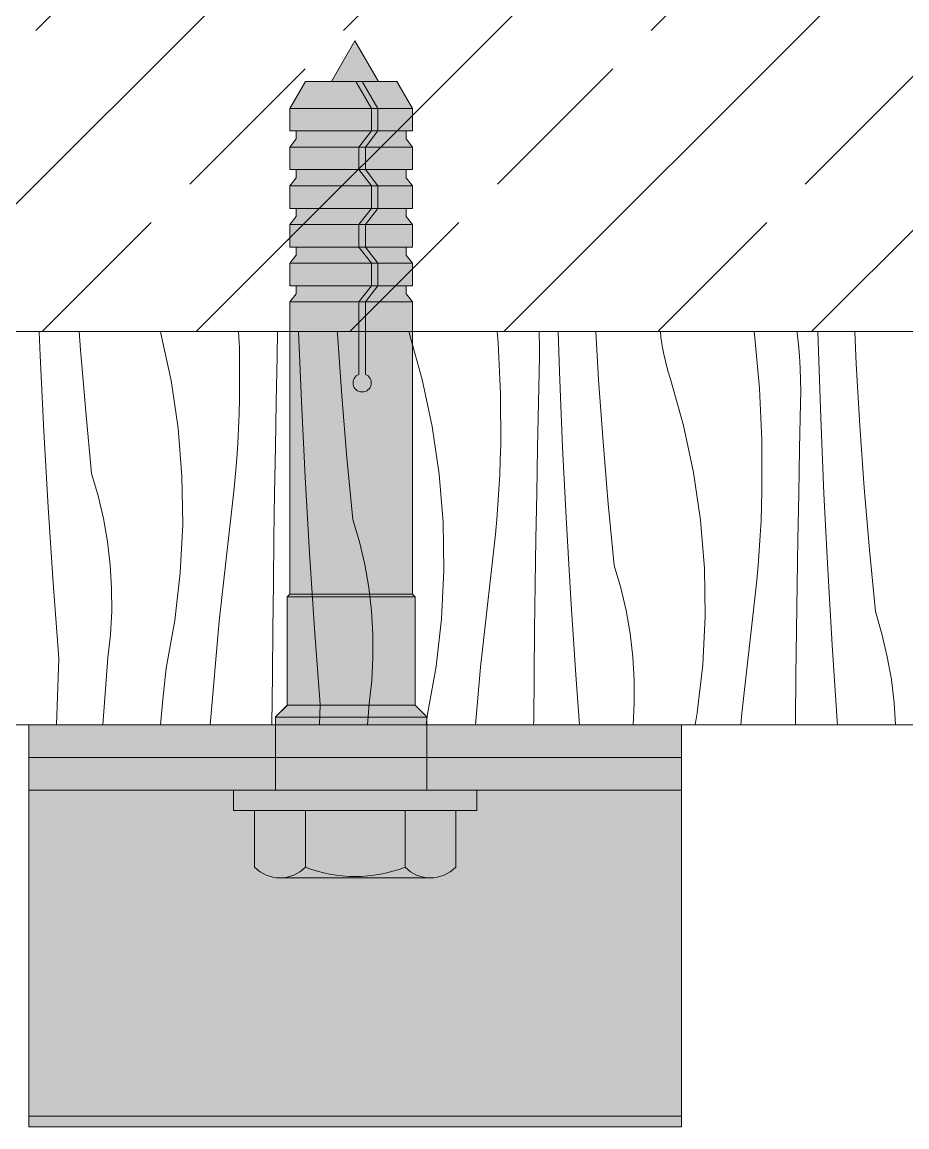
# Model space of a CAD drawing. Header units: millimetres. Extents: x -7826 to 55813, y 465 to 25965.
# Drawn here: x 53154 to 53560, y 7539 to 8047 of the extents above; entities that cross this region are included whole.
import ezdxf

# ---------------------------------------------------------------- set-up
doc = ezdxf.new("R2010")
doc.units = ezdxf.units.MM
for name, color, linetype, lineweight in [('2D - Ogolne2', 251, 'Continuous', 15), ('2D Drafting - General102', 254, 'Continuous', 13), ('2D Drafting - General121', 255, 'Continuous', 0), ('2D Drafting - General2', 251, 'Continuous', 15), ('2D Drafting - General81', 251, 'Continuous', 20)]:
    doc.layers.add(name, color=color, linetype=linetype, lineweight=lineweight)

# ---------------------------------------------------------------- blocks, each defined once
blk = doc.blocks.new('*X20')
at = {"layer": '2D Drafting - General81', "linetype": 'Continuous'}
for p, q in [((-45641.73215736288, 55535.23439734953), (-45642.18752521805, 55546.22052564414)), ((-45623.15523334465, 55537.86553004372), (-45623.75090429908, 55546.22052564414)), ((-45586.18189128733, 55545.39126141072), (-45586.41643077806, 55546.22052564414)), ((-45581.54554545085, 55523.70191201803), (-45586.18189128733, 55545.39126141072)), ((-45550.50995182004, 55546.22052564414), (-45550.16651346861, 55538.83152820604)), ((-45532.80305828784, 55534.78078545099), (-45532.56030652417, 55546.22052564414)), ((-45521.66439611563, 55514.06321152837), (-45522.99729582006, 55546.22052564414)), ((-45505.11992880412, 55545.20197367235), (-45505.18043274607, 55546.22052564414)), ((-45503.0874720974, 55516.69434422257), (-45505.11992880412, 55545.20197367235)), ((-45472.15030211327, 55545.56224526596), (-45472.34716826768, 55546.22052564414)), ((-45466.11413004008, 55524.22007558957), (-45472.15030211327, 55545.56224526596)), ((-45431.65169956892, 55546.22052564414), (-45431.1907564108, 55541.15456230645)), ((-45412.30726379805, 55545.25964239673), (-45412.34242441443, 55546.22052564414)), ((-45412.236583766, 55539.87974230797), (-45412.30726379805, 55545.25964239673)), ((-45403.04246467646, 55527.77387251216), (-45403.6549715103, 55546.22052564414)), ((-45385.05216755688, 55524.0307878512), (-45386.37028056859, 55546.22052564414)), ((-45356.39343800883, 55543.63425424216), (-45356.69234820409, 55546.22052564414)), ((-45355.80265389806, 55539.72980180646), (-45356.39343800883, 55543.63425424216)), ((-45313.63654335165, 55546.22052564414), (-45313.25419728399, 55543.40620339398)), ((-45313.25419728399, 55543.40620339398), (-45311.12299516356, 55519.9833764853)), ((-45293.78146053458, 55545.54719638224), (-45293.86971588615, 55546.22052564414)), ((-45293.20743985356, 55540.19754023537), (-45293.78146053458, 55545.54719638224)), ((-45284.13328415553, 55541.49525539922), (-45284.25124396143, 55546.22052564414)), ((-45266.67912520553, 55531.38930137958), (-45267.38398471339, 55546.22052564414)), ((-45620.78532386795, 55509.38396853134), (-45623.15523334465, 55537.86553004372)), ((-45550.16651346861, 55538.83152820604), (-45550.11584914615, 55515.3119985339)), ((-45431.1907564108, 55541.15456230645), (-45430.09875222135, 55517.66034238489)), ((-45412.29200901601, 55534.49966343553), (-45412.236583766, 55539.87974230797)), ((-45355.07519214155, 55535.84849093499), (-45355.80265389806, 55539.72980180646)), ((-45292.75895389684, 55534.83590046952), (-45293.20743985356, 55540.19754023537)), ((-45282.9747034292, 55506.602686691), (-45284.13328415553, 55541.49525539922)), ((-45639.99917648853, 55500.36563715294), (-45641.73215736288, 55535.23439734953)), ((-45533.21275343357, 55513.89003582429), (-45532.80305828784, 55534.78078545099)), ((-45412.73529704059, 55513.60959962984), (-45412.29200901601, 55534.49966343553)), ((-45354.21194919523, 55531.99510459259), (-45355.07519214155, 55535.84849093499)), ((-45353.21398883902, 55528.17439133252), (-45354.21194919523, 55531.99510459259)), ((-45292.4362490373, 55529.46522246709), (-45292.75895389684, 55534.83590046952)), ((-45401.59663486839, 55492.89202570722), (-45403.04246467646, 55527.77387251216)), ((-45352.08254086602, 55524.39105944481), (-45353.21398883902, 55528.17439133252)), ((-45292.23950255079, 55524.08845657558), (-45292.4362490373, 55529.46522246709)), ((-45264.98440630962, 55502.85960203004), (-45266.67912520553, 55531.38930137958)), ((-45578.32863015306, 55501.75709404749), (-45581.54554545085, 55523.70191201803)), ((-45461.47778420361, 55502.53072619688), (-45466.11413004008, 55524.22007558957)), ((-45383.01971085016, 55495.52315840141), (-45385.05216755688, 55524.0307878512)), ((-45346.04636879283, 55503.04888976841), (-45352.08254086602, 55524.39105944481)), ((-45292.16882251874, 55518.70855648682), (-45292.23950255079, 55524.08845657558)), ((-45500.7175626207, 55488.21278271019), (-45503.0874720974, 55516.69434422257)), ((-45430.09875222135, 55517.66034238489), (-45430.0480878989, 55494.14081271275)), ((-45311.12299516356, 55519.9833764853), (-45310.03099097411, 55496.48915656374)), ((-45292.22424776875, 55513.32847761437), (-45292.16882251874, 55518.70855648682)), ((-45550.29765143427, 55508.44314051488), (-45550.11584914615, 55515.3119985339)), ((-45533.58885464104, 55492.99865439654), (-45533.21275343357, 55513.89003582429)), ((-45519.93141524129, 55479.19445133179), (-45521.66439611563, 55514.06321152837)), ((-45413.14499218632, 55492.71885000313), (-45412.73529704059, 55513.60959962984)), ((-45292.66753579333, 55492.43841380868), (-45292.22424776875, 55513.32847761437)), ((-45618.07829398797, 55480.93246933816), (-45620.78532386795, 55509.38396853134)), ((-45550.56831225481, 55501.5772097493), (-45550.29765143427, 55508.44314051488)), ((-45281.52887362113, 55471.72083988607), (-45282.9747034292, 55506.602686691)), ((-45576.5447477828, 55479.64959885961), (-45578.32863015306, 55501.75709404749)), ((-45550.9277862949, 55494.71535570159), (-45550.56831225481, 55501.5772097493)), ((-45458.26086890581, 55480.58590822634), (-45461.47778420361, 55502.53072619688)), ((-45341.41002295636, 55481.35954037573), (-45346.04636879283, 55503.04888976841)), ((-45262.9519496029, 55474.35197258026), (-45264.98440630962, 55502.85960203004)), ((-45637.97916202991, 55465.51232738265), (-45639.99917648853, 55500.36563715294)), ((-45310.03099097411, 55496.48915656374), (-45309.98032665165, 55472.96962689159)), ((-45551.37601337296, 55487.85872715369), (-45550.9277862949, 55494.71535570159)), ((-45533.93136093774, 55472.10669518934), (-45533.58885464104, 55492.99865439654)), ((-45430.22989018702, 55487.27195469372), (-45430.0480878989, 55494.14081271275)), ((-45413.5210933938, 55471.82746857539), (-45413.14499218632, 55492.71885000313)), ((-45399.86365399404, 55458.02326551064), (-45401.59663486839, 55492.89202570722)), ((-45380.64980137345, 55467.04159688903), (-45383.01971085016, 55495.52315840141)), ((-45293.07723093906, 55471.54766418198), (-45292.66753579333, 55492.43841380868)), ((-45551.91291844875, 55481.00847201266), (-45551.37601337296, 55487.85872715369)), ((-45498.01053274072, 55459.76128351701), (-45500.7175626207, 55488.21278271019)), ((-45430.50055100756, 55480.40602392815), (-45430.22989018702, 55487.27195469372)), ((-45552.53841163593, 55474.16573711861), (-45551.91291844875, 55481.00847201266)), ((-45338.19310765856, 55459.41472240518), (-45341.41002295636, 55481.35954037573)), ((-45615.04035381376, 55470.64629823622), (-45618.07829398797, 55480.93246933816)), ((-45576.2014412995, 55457.47290567843), (-45576.5447477828, 55479.64959885961)), ((-45517.91140078266, 55444.3411415615), (-45519.93141524129, 55479.19445133179)), ((-45456.47698653555, 55458.47841303846), (-45458.26086890581, 55480.58590822634)), ((-45430.86002504765, 55473.54416988044), (-45430.50055100756, 55480.40602392815)), ((-45553.25238821717, 55467.33166805261), (-45552.53841163593, 55474.16573711861)), ((-45534.24027143797, 55451.21421222583), (-45533.93136093774, 55472.10669518934)), ((-45431.30825212571, 55466.68754133253), (-45430.86002504765, 55473.54416988044)), ((-45413.86359969048, 55450.9355093682), (-45413.5210933938, 55471.82746857539)), ((-45310.16212893976, 55466.10076887257), (-45309.98032665164, 55472.96962689159)), ((-45293.45333214654, 55450.65628275423), (-45293.07723093906, 55471.54766418198)), ((-45279.79589274678, 55436.85207968949), (-45281.52887362113, 55471.72083988607)), ((-45260.58204012619, 55445.87041106788), (-45262.9519496029, 55474.35197258026)), ((-45612.5915228891, 55460.20419004184), (-45615.04035381376, 55470.64629823622)), ((-45554.05472866156, 55460.50740894492), (-45553.25238821717, 55467.33166805261)), ((-45431.8451572015, 55459.8372861915), (-45431.30825212571, 55466.68754133253)), ((-45377.94277149347, 55438.59009769585), (-45380.64980137345, 55467.04159688903)), ((-45310.4327897603, 55459.234838107), (-45310.16212893976, 55466.10076887257)), ((-45635.67225092754, 55430.67683080915), (-45637.97916202991, 55465.51232738265)), ((-45610.73970678642, 55449.6398550622), (-45612.5915228891, 55460.20419004184)), ((-45577.30016233864, 55435.32078632449), (-45576.2014412995, 55457.47290567843)), ((-45559.38562936995, 55412.9874381218), (-45554.05472866156, 55460.50740894492)), ((-45494.97259256651, 55449.47511241506), (-45498.01053274072, 55459.76128351701)), ((-45456.13368005225, 55436.30171985729), (-45456.47698653555, 55458.47841303846)), ((-45432.47065038868, 55452.99455129746), (-45431.8451572015, 55459.8372861915)), ((-45397.84363953541, 55423.16995574035), (-45399.86365399404, 55458.02326551064)), ((-45336.4092252883, 55437.3072272173), (-45338.19310765856, 55459.41472240518)), ((-45310.79226380039, 55452.37298405929), (-45310.4327897603, 55459.234838107)), ((-45534.51558534298, 55430.32125953044), (-45534.24027143797, 55451.21421222583)), ((-45433.18462696992, 55446.16048223145), (-45432.47065038868, 55452.99455129746)), ((-45414.17251019072, 55430.04302640467), (-45413.86359969048, 55450.9355093682)), ((-45311.24049087845, 55445.51635551138), (-45310.79226380039, 55452.37298405929)), ((-45293.79583844323, 55429.76432354704), (-45293.45333214654, 55450.65628275423)), ((-45609.49088373239, 55438.98739818971), (-45610.73970678642, 55449.6398550622)), ((-45492.52376164185, 55439.03300422069), (-45494.97259256651, 55449.47511241506)), ((-45433.98696741431, 55439.33622312377), (-45433.18462696992, 55446.16048223145)), ((-45311.77739595425, 55438.66610037036), (-45311.24049087845, 55445.51635551138)), ((-45257.87501024621, 55417.41891187469), (-45260.58204012619, 55445.87041106788)), ((-45515.60448968029, 55409.50564498799), (-45517.91140078266, 55444.3411415615)), ((-45608.84908530835, 55428.28120880116), (-45609.49088373239, 55438.98739818971)), ((-45579.83626507356, 55413.28690871043), (-45577.30016233864, 55435.32078632449)), ((-45490.67194553918, 55428.46866924104), (-45492.52376164185, 55439.03300422069)), ((-45457.23240109139, 55414.14960050333), (-45456.13368005225, 55436.30171985729)), ((-45439.3178681227, 55391.81625230064), (-45433.98696741431, 55439.33622312377)), ((-45374.90483131926, 55428.30392659392), (-45377.94277149347, 55438.59009769585)), ((-45336.065918805, 55415.13053403613), (-45336.4092252883, 55437.3072272173)), ((-45312.40288914143, 55431.8233654763), (-45311.77739595425, 55438.66610037036)), ((-45277.77587828816, 55401.9987699192), (-45279.79589274678, 55436.85207968949)), ((-45633.07859957118, 55395.86150899535), (-45635.67225092754, 55430.67683080915)), ((-45534.75730194082, 55409.42789112885), (-45534.51558534298, 55430.32125953044)), ((-45313.11686572266, 55424.98929641031), (-45312.40288914143, 55431.8233654763)), ((-45608.81638343518, 55417.55584973827), (-45608.84908530835, 55428.28120880116)), ((-45489.42312248514, 55417.81621236855), (-45490.67194553918, 55428.46866924104)), ((-45414.44782409573, 55409.15007370929), (-45414.17251019072, 55430.04302640467)), ((-45372.45600039461, 55417.86181839953), (-45374.90483131926, 55428.30392659392)), ((-45294.10474894347, 55408.87184058352), (-45293.79583844323, 55429.76432354704)), ((-45395.53672843304, 55388.33445916684), (-45397.84363953541, 55423.16995574035)), ((-45313.91920616705, 55418.16503730261), (-45313.11686572266, 55424.98929641031)), ((-45609.39288368451, 55406.8459457283), (-45608.81638343518, 55417.55584973827)), ((-45488.7813240611, 55407.11002298001), (-45489.42312248514, 55417.81621236855)), ((-45370.60418429193, 55407.29748341989), (-45372.45600039461, 55417.86181839953)), ((-45337.16463984414, 55392.97841468218), (-45336.065918805, 55415.13053403613)), ((-45319.25010687544, 55370.64506647949), (-45313.91920616705, 55418.16503730261)), ((-45254.837070072, 55407.13274077276), (-45257.87501024621, 55417.41891187469)), ((-45583.7990258599, 55391.46444077613), (-45579.83626507356, 55413.28690871043)), ((-45563.5947476343, 55365.35499694113), (-45559.38562936995, 55412.9874381218)), ((-45459.76850382631, 55392.11572288928), (-45457.23240109139, 55414.14960050333)), ((-45610.57672493783, 55396.18607160487), (-45609.39288368451, 55406.8459457283)), ((-45534.96542060646, 55388.53416104781), (-45534.75730194082, 55409.42789112885)), ((-45513.01083832393, 55374.69032317419), (-45515.60448968029, 55409.50564498799)), ((-45488.74862218794, 55396.38466391712), (-45488.7813240611, 55407.11002298001)), ((-45414.68954069357, 55388.2567053077), (-45414.44782409573, 55409.15007370929)), ((-45369.3553612379, 55396.6450265474), (-45370.60418429193, 55407.29748341989)), ((-45294.38006284847, 55387.97888788813), (-45294.10474894347, 55408.87184058352)), ((-45252.38823914735, 55396.69063257839), (-45254.837070072, 55407.13274077276)), ((-45275.46896718578, 55367.16327334569), (-45277.77587828816, 55401.9987699192)), ((-45634.23260600813, 55365.34941756732), (-45633.07859957118, 55395.86150899535)), ((-45612.88182344436, 55365.34941756732), (-45610.57672493783, 55396.18607160487)), ((-45489.32512243726, 55385.67475990714), (-45488.74862218794, 55396.38466391712)), ((-45368.71356281385, 55385.93883715886), (-45369.3553612379, 55396.6450265474)), ((-45250.53642304467, 55386.12629759873), (-45252.38823914735, 55396.69063257839)), ((-45585.32620811901, 55377.03585722502), (-45583.7990258599, 55391.46444077613)), ((-45463.73126461265, 55370.29325495498), (-45459.76850382631, 55392.11572288928)), ((-45441.65665309181, 55365.34941756732), (-45439.3178681227, 55391.81625230064)), ((-45339.70074257907, 55370.94453706813), (-45337.16463984414, 55392.97841468218)), ((-45535.17360720962, 55365.34941756732), (-45534.96542060646, 55388.53416104781)), ((-45490.50896369059, 55375.01488578371), (-45489.32512243726, 55385.67475990714)), ((-45414.89765935921, 55367.36297522666), (-45414.68954069357, 55388.2567053077)), ((-45393.8244023302, 55365.34941756732), (-45395.53672843304, 55388.33445916684)), ((-45368.68086094069, 55375.21347809597), (-45368.71356281385, 55385.93883715886)), ((-45294.62177944631, 55367.08551948654), (-45294.38006284847, 55387.97888788813)), ((-45249.28759999064, 55375.47384072625), (-45250.53642304467, 55386.12629759873)), ((-45586.45651578484, 55365.34941756732), (-45585.32620811901, 55377.03585722502)), ((-45513.36412335595, 55365.34941756732), (-45513.01083832393, 55374.69032317419)), ((-45491.2314758128, 55365.34941756732), (-45490.50896369059, 55375.01488578371)), ((-45369.21183053189, 55365.34941756732), (-45368.68086094069, 55375.21347809597)), ((-45248.68067640729, 55365.34941756732), (-45249.28759999064, 55375.47384072625)), ((-45464.25454125472, 55365.34941756732), (-45463.73126461265, 55370.29325495498)), ((-45340.71676515815, 55365.34941756732), (-45339.70074257907, 55370.94453706813)), ((-45319.71806551886, 55365.34941756732), (-45319.25010687544, 55370.64506647949)), ((-45414.91574003066, 55365.34941756732), (-45414.89765935921, 55367.36297522666)), ((-45294.63907244347, 55365.34941756732), (-45294.62177944631, 55367.08551948654)), ((-45275.33383962543, 55365.34941756732), (-45275.46896718578, 55367.16327334569))]:
    blk.add_line(p, q, dxfattribs=at)
blk = doc.blocks.new('Wype_nienie_24')
at = {"layer": '2D Drafting - General2', "linetype": 'Continuous'}
for p, q in [((-44835.40093662454, 55546.22052564414), (-46430.9925600935, 55546.22052564414)), ((-46430.9925600935, 55365.34941756732), (-44835.40093662454, 55365.34941756732))]:
    blk.add_line(p, q, dxfattribs=at)
at = {"layer": '2D Drafting - General81', "linetype": 'Continuous'}
blk.add_blockref('*X20', (0, 0), dxfattribs=at)

msp = doc.modelspace()

# ---------------------------------------------------------------- hatches: boundary and pattern name
at = {"layer": '2D Drafting - General102', "linetype": 'Continuous'}
for points in [[(53456.94879310479, 7708.796896049726), (53156.94879310479, 7708.796896049726), (53156.94879310479, 7723.796896049726), (53456.94879310479, 7723.796896049726)], [(53156.94879310479, 7543.796896049726), (53156.94879310479, 7708.796896049726), (53456.94879310479, 7708.796896049726), (53456.94879310479, 7543.796896049726)], [(53456.94879310479, 7693.796896049726), (53156.94879310479, 7693.796896049726), (53156.94879310479, 7708.796896049726), (53456.94879310479, 7708.796896049726)], [(53456.94879310479, 7543.796896049726), (53456.94879310479, 7538.883893582092), (53156.94879310479, 7538.883893582092), (53156.94879310479, 7543.796896049726)]]:
    msp.add_hatch(color=256, dxfattribs=at).paths.add_polyline_path(points)
at = {"layer": '2D Drafting - General121', "linetype": 'Continuous'}
for points in [[(53306.85172001847, 8038.397267584619), (53296.03920543662, 8019.669442971276), (53317.66423460031, 8019.669442971276)], [(53284.07833666106, 8019.669442971276), (53276.93055039256, 8007.289113992595), (53314.41601606406, 8007.289113992595), (53307.26822979555, 8019.669442971276)], [(53307.26822979556, 8019.669442971276), (53314.41601606407, 8007.289113992595), (53317.37468224894, 8007.289113992595), (53310.22689598043, 8019.669442971276)], [(53310.22689598043, 8019.669442971276), (53317.37468224894, 8007.289113992595), (53333.28441045374, 8007.289113992595), (53326.13662418523, 8019.669442971276)], [(53276.93055039256, 7996.933782345523), (53314.41601606406, 7996.933782345523), (53314.41601606406, 8007.289113992595), (53276.93055039256, 8007.289113992595)], [(53317.37468224894, 7996.933782345523), (53317.37468224894, 8007.289113992595), (53314.41601606406, 8007.289113992595), (53314.41601606406, 7996.933782345523)], [(53317.37468224894, 7996.933782345523), (53333.28441045374, 7996.933782345523), (53333.28441045374, 8007.289113992595), (53317.37468224894, 8007.289113992595)], [(53279.88921657743, 7996.933782345523), (53279.88921657743, 7993.235449614435), (53276.93055039256, 7989.492504557263), (53308.66953149033, 7989.492504557263), (53314.41601606406, 7996.933782345523)], [(53311.6281976752, 7989.492504557263), (53317.37468224893, 7996.933782345523), (53314.41601606406, 7996.933782345523), (53308.66953149033, 7989.492504557263)], [(53330.32574426886, 7996.933782345523), (53317.37468224893, 7996.933782345523), (53311.6281976752, 7989.492504557263), (53333.28441045374, 7989.492504557263), (53330.32574426886, 7993.235449614435)], [(53276.93055039256, 7989.492504557263), (53276.93055039256, 7979.137172910184), (53308.66953149032, 7979.137172910184), (53308.66953149032, 7989.492504557263)], [(53311.6281976752, 7979.137172910184), (53311.6281976752, 7989.492504557263), (53308.66953149032, 7989.492504557263), (53308.66953149032, 7979.137172910184)], [(53333.28441045374, 7989.492504557263), (53311.6281976752, 7989.492504557263), (53311.6281976752, 7979.137172910184), (53333.28441045374, 7979.137172910184)], [(53279.88921657743, 7979.137172910184), (53279.88921657743, 7975.438840179096), (53276.93055039256, 7971.695895121923), (53314.41601606406, 7971.695895121923), (53308.66953149033, 7979.137172910184)], [(53308.66953149033, 7979.137172910184), (53314.41601606406, 7971.695895121923), (53317.37468224893, 7971.695895121923), (53311.6281976752, 7979.137172910184)], [(53330.32574426886, 7979.137172910184), (53311.6281976752, 7979.137172910184), (53317.37468224893, 7971.695895121923), (53333.28441045374, 7971.695895121923), (53330.32574426886, 7975.438840179096)], [(53276.93055039256, 7971.695895121923), (53276.93055039256, 7961.340563474866), (53314.41601606406, 7961.340563474866), (53314.41601606406, 7971.695895121923)], [(53314.41601606406, 7971.695895121923), (53314.41601606406, 7961.340563474866), (53317.37468224894, 7961.340563474866), (53317.37468224894, 7971.695895121923)], [(53333.28441045374, 7971.695895121923), (53317.37468224894, 7971.695895121923), (53317.37468224894, 7961.340563474866), (53333.28441045374, 7961.340563474866)], [(53279.88921657743, 7961.340563474866), (53279.88921657743, 7957.642230743756), (53276.93055039256, 7953.899285686591), (53308.66953149033, 7953.899285686591), (53314.41601606406, 7961.340563474866)], [(53314.41601606406, 7961.340563474866), (53308.66953149033, 7953.899285686591), (53311.6281976752, 7953.899285686591), (53317.37468224894, 7961.340563474866)], [(53311.6281976752, 7953.899285686591), (53333.28441045374, 7953.899285686591), (53330.32574426886, 7957.642230743756), (53330.32574426886, 7961.340563474866), (53317.37468224894, 7961.340563474866)], [(53276.93055039256, 7943.543954039526), (53308.66953149032, 7943.543954039526), (53308.66953149032, 7953.899285686591), (53276.93055039256, 7953.899285686591)], [(53311.6281976752, 7943.543954039526), (53311.6281976752, 7953.899285686591), (53308.66953149032, 7953.899285686591), (53308.66953149032, 7943.543954039526)], [(53333.28441045374, 7953.899285686591), (53311.6281976752, 7953.899285686591), (53311.6281976752, 7943.543954039526), (53333.28441045374, 7943.543954039526)], [(53279.88921657743, 7943.543954039526), (53279.88921657743, 7939.845621308438), (53276.93055039256, 7936.102676251266), (53314.41601606407, 7936.102676251266), (53308.66953149033, 7943.543954039526)], [(53308.66953149033, 7943.543954039526), (53314.41601606407, 7936.102676251266), (53317.37468224894, 7936.102676251266), (53311.6281976752, 7943.543954039526)], [(53330.32574426886, 7943.543954039526), (53311.6281976752, 7943.543954039526), (53317.37468224894, 7936.102676251266), (53333.28441045374, 7936.102676251266), (53330.32574426886, 7939.845621308438)], [(53276.93055039256, 7925.747344604187), (53314.41601606406, 7925.747344604187), (53314.41601606406, 7936.102676251266), (53276.93055039256, 7936.102676251266)], [(53317.37468224894, 7925.747344604187), (53317.37468224894, 7936.102676251266), (53314.41601606406, 7936.102676251266), (53314.41601606406, 7925.747344604187)], [(53333.28441045374, 7936.102676251266), (53317.37468224894, 7936.102676251266), (53317.37468224894, 7925.747344604187), (53333.28441045374, 7925.747344604187)], [(53279.88921657743, 7925.747344604187), (53279.88921657743, 7922.049011873099), (53276.93055039256, 7918.306066815933), (53308.66953149032, 7918.306066815933), (53314.41601606406, 7925.747344604187)], [(53311.6281976752, 7918.306066815933), (53317.37468224894, 7925.747344604187), (53314.41601606406, 7925.747344604187), (53308.66953149032, 7918.306066815933)], [(53330.32574426886, 7925.747344604187), (53317.37468224893, 7925.747344604187), (53311.6281976752, 7918.306066815933), (53333.28441045374, 7918.306066815933), (53330.32574426886, 7922.049011873099)], [(53275.68507889074, 7782.641735151784), (53334.52988195556, 7782.641735151784), (53333.28441045374, 7783.887206653601), (53276.93055039256, 7783.887206653601)], [(53275.68507889074, 7732.899418239186), (53334.52988195556, 7732.899418239186), (53334.52988195556, 7782.641735151784), (53275.68507889074, 7782.641735151784)], [(53270.36861655079, 7727.310341452368), (53339.94342940069, 7727.310341452368), (53339.94342940069, 7727.485870794054), (53334.52988195556, 7732.899418239186), (53275.78216399592, 7732.899418239186), (53270.36861655079, 7727.485870794054)], [(53270.27153144561, 7693.79688403087), (53306.94880512365, 7693.79688403087), (53339.94342865629, 7693.79688403087), (53339.94342865629, 7723.796876020157), (53304.02286960071, 7723.796876020157), (53270.27153144561, 7723.796876020157)], [(53270.27153144561, 7723.796876020157), (53270.27153144561, 7693.79688403087), (53306.94880512365, 7693.79688403087), (53339.94342865629, 7693.79688403087), (53339.94342865629, 7723.796876020157), (53303.07313179705, 7723.796876020157)], [(53270.36861655079, 7723.796876020157), (53303.07313179705, 7723.796876020157), (53327.42712831731, 7723.796876020165), (53339.94342865629, 7723.796876020157), (53339.94342940069, 7727.310341452368), (53270.36861655079, 7727.310341452368)], [(53306.94880512365, 7693.79688403087), (53251.02965485799, 7693.79688403087), (53251.02965485799, 7684.47702565326), (53306.94880512365, 7684.47702565326), (53362.8679553893, 7684.47702565326), (53362.8679553893, 7693.79688403087)]]:
    msp.add_hatch(color=256, dxfattribs=at).paths.add_polyline_path(points)
h = msp.add_hatch(color=256, dxfattribs=at)
edge = h.paths.add_edge_path()
edge.add_line((53276.93055039256, 7783.887206653601), (53333.28441045374, 7783.887206653601))
edge.add_line((53333.28441045374, 7783.887206653601), (53333.28441045374, 7918.306066815933))
edge.add_line((53333.28441045374, 7918.306066815933), (53311.6281976752, 7918.306066815933))
edge.add_line((53311.6281976752, 7918.306066815933), (53311.6281976752, 7884.997450076439))
edge.add_arc((53310.14886458276, 7881.082841641847), 4.184804128579901, -249.29838844066626, 69.29838844057298, ccw=False)
edge.add_line((53308.66953149032, 7884.997450076439), (53308.66953149032, 7918.306066815933))
edge.add_line((53308.66953149032, 7918.306066815933), (53276.93055039256, 7918.306066815933))
edge.add_line((53276.93055039256, 7918.306066815933), (53276.93055039256, 7783.887206653601))
h = msp.add_hatch(color=256, dxfattribs=at)
edge = h.paths.add_edge_path()
edge.add_line((53308.66953149032, 7918.306066815933), (53308.66953149032, 7884.997450076439))
edge.add_arc((53310.14886458276, 7881.082841641847), 4.18480412857733, 110.7016115593338, 429.298388440573)
edge.add_line((53311.6281976752, 7884.997450076439), (53311.6281976752, 7918.306066815933))
edge.add_line((53311.6281976752, 7918.306066815933), (53308.66953149032, 7918.306066815933))
h = msp.add_hatch(color=256, dxfattribs=at)
edge = h.paths.add_edge_path()
edge.add_line((53260.73784066801, 7684.47702565326), (53260.73784066801, 7658.304211602025))
edge.add_arc((53272.38766364002, 7669.743690548155), 16.32727943774128, 224.4780486831346, 315.5219513168654)
edge.add_line((53284.03748661203, 7658.304211602025), (53284.03748661203, 7684.47702565326))
edge.add_line((53284.03748661203, 7684.47702565326), (53260.73784066801, 7684.47702565326))
h = msp.add_hatch(color=256, dxfattribs=at)
edge = h.paths.add_edge_path()
edge.add_line((53284.03748661203, 7684.47702565326), (53284.03748661203, 7658.304211602025))
edge.add_arc((53306.94880512365, 7717.612401277739), 63.57979143211669, 248.8779786176138, 270.0000000000066)
edge.add_arc((53306.94880512366, 7717.612401277717), 63.57979143209377, 269.9999999999935, 291.1220213823871)
edge.add_line((53329.86012363528, 7658.304211602025), (53329.86012363528, 7684.47702565326))
edge.add_line((53329.86012363528, 7684.47702565326), (53306.94880512365, 7684.47702565326))
edge.add_line((53306.94880512365, 7684.47702565326), (53284.03748661203, 7684.47702565326))
h = msp.add_hatch(color=256, dxfattribs=at)
edge = h.paths.add_edge_path()
edge.add_line((53329.86012363528, 7684.47702565326), (53329.86012363528, 7658.304211602025))
edge.add_arc((53341.50994660729, 7669.743690548155), 16.32727943774647, 224.4780486831167, 315.5219513168654)
edge.add_line((53353.1597695793, 7658.304211602025), (53353.1597695793, 7684.47702565326))
edge.add_line((53353.1597695793, 7684.47702565326), (53329.86012363528, 7684.47702565326))
h = msp.add_hatch(color=256, dxfattribs=at)
edge = h.paths.add_edge_path()
edge.add_arc((53306.94880512365, 7717.612401277761), 63.57979143213743, 248.877978617621, 270.0000000000066, ccw=False)
edge.add_arc((53272.38766364002, 7669.743690548155), 16.32727943773609, 269.9999999999744, 315.52195131684755, ccw=False)
edge.add_line((53272.38766364002, 7653.416411110414), (53341.50994660729, 7653.416411110414))
edge.add_arc((53341.50994660729, 7669.743690548155), 16.3272794377408, 224.4780486831346, 270, ccw=False)
edge.add_arc((53306.94880512366, 7717.612401277739), 63.57979143211407, 269.9999999999934, 291.12202138238, ccw=False)
at = {"layer": '2D Drafting - General81', "linetype": 'Continuous'}
h = msp.add_hatch(dxfattribs=at)
h.set_pattern_fill('SOLID___DASHED', color=256, style=0, pattern_type=2)
h.set_pattern_definition([(44.99999999999999, (98803.87108439812, -47641.55253353644), (-70.71067811865473, 70.71067811865478), []), (44.99999999999999, (98768.51574533881, -47606.19719447711), (-70.71067811865473, 70.71067811865478), [75, -25])])
h.paths.add_polyline_path([(52372.87852756398, 9502.673932334477), (52372.87852756398, 7904.667991421625), (52568.42425582659, 7904.667991421625), (53968.47015288262, 7904.667991421625), (53968.47015288262, 8100.213719684233), (52568.42425582659, 8100.213719684233), (52568.42425582659, 9502.673932334477)])

# ---------------------------------------------------------------- linework, layer by layer
at = {"layer": '2D - Ogolne2', "linetype": 'Continuous'}
for p, q in [((53296.03920543662, 8019.669442971276), (53306.85172001847, 8038.397267584619)), ((53317.66423460031, 8019.669442971276), (53306.85172001847, 8038.397267584619)), ((53284.07833666106, 8019.669442971276), (53276.93055039255, 8007.289113992595)), ((53326.13662418523, 8019.669442971276), (53284.07833666106, 8019.669442971276)), ((53307.26822979555, 8019.669442971276), (53314.41601606406, 8007.289113992595)), ((53310.22689598043, 8019.669442971276), (53317.37468224893, 8007.289113992595)), ((53326.13662418523, 8019.669442971276), (53333.28441045374, 8007.289113992595)), ((53333.28441045374, 8007.289113992595), (53276.93055039255, 8007.289113992595)), ((53276.93055039255, 8007.289113992595), (53276.93055039255, 7996.933782345523)), ((53314.41601606406, 8007.289113992595), (53314.41601606406, 7996.933782345523)), ((53317.37468224893, 8007.289113992595), (53317.37468224893, 7996.933782345523)), ((53333.28441045374, 8007.289113992595), (53333.28441045374, 7996.933782345523)), ((53333.28441045374, 7996.933782345523), (53276.93055039255, 7996.933782345523)), ((53279.88921657743, 7993.235449614428), (53276.93055039255, 7989.492504557263)), ((53279.88921657743, 7996.933782345523), (53279.88921657743, 7993.235449614428)), ((53314.41601606406, 7996.933782345523), (53308.66953149032, 7989.492504557263)), ((53317.37468224893, 7996.933782345523), (53311.62819767519, 7989.492504557263)), ((53330.32574426886, 7996.933782345523), (53330.32574426886, 7993.235449614428)), ((53330.32574426886, 7993.235449614428), (53333.28441045374, 7989.492504557263)), ((53333.28441045374, 7989.492504557263), (53276.93055039255, 7989.492504557263)), ((53276.93055039255, 7989.492504557263), (53276.93055039255, 7979.137172910184)), ((53308.66953149032, 7989.492504557263), (53308.66953149032, 7979.137172910184)), ((53311.62819767519, 7989.492504557263), (53311.62819767519, 7979.137172910184)), ((53333.28441045374, 7989.492504557263), (53333.28441045374, 7979.137172910184)), ((53333.28441045374, 7979.137172910184), (53276.93055039255, 7979.137172910184)), ((53276.93055039255, 7979.137172910184), (53279.88921657743, 7979.137172910184)), ((53279.88921657743, 7979.137172910184), (53279.88921657743, 7975.438840179096)), ((53308.66953149032, 7979.137172910184), (53314.41601606406, 7971.695895121923)), ((53311.62819767519, 7979.137172910184), (53317.37468224893, 7971.695895121923)), ((53333.28441045374, 7979.137172910184), (53330.32574426886, 7979.137172910184)), ((53330.32574426886, 7979.137172910184), (53330.32574426886, 7975.438840179096)), ((53279.88921657743, 7975.438840179096), (53276.93055039255, 7971.695895121923)), ((53330.32574426886, 7975.438840179096), (53333.28441045374, 7971.695895121923)), ((53333.28441045374, 7971.695895121923), (53276.93055039255, 7971.695895121923)), ((53276.93055039255, 7971.695895121923), (53276.93055039255, 7961.340563474866)), ((53314.41601606406, 7971.695895121923), (53314.41601606406, 7961.340563474866)), ((53317.37468224893, 7971.695895121923), (53317.37468224893, 7961.340563474866)), ((53333.28441045374, 7971.695895121923), (53333.28441045374, 7961.340563474866)), ((53333.28441045374, 7961.340563474866), (53276.93055039255, 7961.340563474866)), ((53276.93055039255, 7961.340563474866), (53279.88921657743, 7961.340563474866)), ((53279.88921657743, 7957.642230743756), (53276.93055039255, 7953.899285686591)), ((53279.88921657743, 7961.340563474866), (53279.88921657743, 7957.642230743756)), ((53314.41601606406, 7961.340563474866), (53308.66953149032, 7953.899285686591)), ((53317.37468224893, 7961.340563474866), (53311.62819767519, 7953.899285686591)), ((53330.32574426886, 7961.340563474866), (53330.32574426886, 7957.642230743756)), ((53333.28441045374, 7961.340563474866), (53330.32574426886, 7961.340563474866)), ((53330.32574426886, 7957.642230743756), (53333.28441045374, 7953.899285686591)), ((53333.28441045374, 7953.899285686591), (53276.93055039255, 7953.899285686591)), ((53276.93055039255, 7953.899285686591), (53276.93055039255, 7943.543954039526)), ((53308.66953149032, 7953.899285686591), (53308.66953149032, 7943.543954039526)), ((53311.62819767519, 7953.899285686591), (53311.62819767519, 7943.543954039526)), ((53333.28441045374, 7953.899285686591), (53333.28441045374, 7943.543954039526)), ((53333.28441045374, 7943.543954039526), (53276.93055039255, 7943.543954039526)), ((53276.93055039255, 7943.543954039526), (53279.88921657743, 7943.543954039526)), ((53279.88921657743, 7943.543954039526), (53279.88921657743, 7939.845621308438)), ((53308.66953149032, 7943.543954039526), (53314.41601606406, 7936.102676251266)), ((53311.62819767519, 7943.543954039526), (53317.37468224893, 7936.102676251266)), ((53330.32574426886, 7943.543954039526), (53330.32574426886, 7939.845621308438)), ((53333.28441045374, 7943.543954039526), (53330.32574426886, 7943.543954039526)), ((53279.88921657743, 7939.845621308438), (53276.93055039255, 7936.102676251266)), ((53330.32574426886, 7939.845621308438), (53333.28441045374, 7936.102676251266)), ((53333.28441045374, 7936.102676251266), (53276.93055039255, 7936.102676251266)), ((53276.93055039255, 7936.102676251266), (53276.93055039255, 7925.747344604187)), ((53314.41601606406, 7936.102676251266), (53314.41601606406, 7925.747344604187)), ((53317.37468224893, 7936.102676251266), (53317.37468224893, 7925.747344604187)), ((53333.28441045374, 7936.102676251266), (53333.28441045374, 7925.747344604187)), ((53333.28441045374, 7925.747344604187), (53276.93055039255, 7925.747344604187)), ((53276.93055039255, 7925.747344604187), (53279.88921657743, 7925.747344604187)), ((53279.88921657743, 7922.049011873099), (53276.93055039255, 7918.306066815933)), ((53279.88921657743, 7925.747344604187), (53279.88921657743, 7922.049011873099)), ((53314.41601606406, 7925.747344604187), (53308.66953149032, 7918.306066815933)), ((53317.37468224893, 7925.747344604187), (53311.62819767519, 7918.306066815933)), ((53330.32574426886, 7925.747344604187), (53330.32574426886, 7922.049011873099)), ((53333.28441045374, 7925.747344604187), (53330.32574426886, 7925.747344604187)), ((53330.32574426886, 7922.049011873099), (53333.28441045374, 7918.306066815933)), ((53333.28441045374, 7918.306066815933), (53276.93055039255, 7918.306066815933)), ((53276.93055039255, 7918.306066815933), (53276.93055039255, 7783.887206653601)), ((53308.66953149032, 7918.306066815933), (53308.66953149032, 7884.997450076439)), ((53311.62819767519, 7918.306066815933), (53311.62819767519, 7884.997450076439)), ((53333.28441045374, 7918.306066815933), (53333.28441045374, 7783.887206653601)), ((53276.93055039255, 7783.887206653601), (53275.68507889073, 7782.641735151784)), ((53334.52988195555, 7782.641735151784), (53275.68507889073, 7782.641735151784)), ((53275.68507889073, 7782.641735151784), (53275.68507889073, 7732.899418239186)), ((53276.93055039255, 7783.887206653601), (53333.28441045374, 7783.887206653601)), ((53333.28441045374, 7783.887206653601), (53334.52988195555, 7782.641735151784)), ((53334.52988195555, 7782.641735151784), (53334.52988195555, 7732.899418239186)), ((53275.68507889073, 7732.899418239186), (53270.2715314456, 7727.485870794054)), ((53334.52988195555, 7732.899418239186), (53275.68507889073, 7732.899418239186)), ((53334.52988195555, 7732.899418239186), (53339.94342940069, 7727.485870794054)), ((53270.2715314456, 7727.485870794054), (53270.2715314456, 7723.796876020157)), ((53270.2715314456, 7723.796876020157), (53304.02286960071, 7723.796876020157)), ((53339.94342940069, 7723.796876020157), (53303.07313179705, 7723.796876020157)), ((53339.94342940069, 7727.485870794054), (53339.94342940069, 7723.796876020157))]:
    msp.add_line(p, q, dxfattribs=at)
msp.add_arc((53310.14886458276, 7881.082841641854), 4.184804128572734, 110.7016115597522, 69.29838844024782, dxfattribs=at)
at = {"layer": '2D Drafting - General2', "linetype": 'Continuous'}
for p, q in [((53156.94879310479, 7723.796896049726), (53156.94879310479, 7543.796896049726)), ((53156.94879310479, 7708.796896049726), (53156.94879310479, 7723.796896049726)), ((53156.94879310479, 7723.796896049726), (53456.94879310479, 7723.796896049726)), ((53270.2715314456, 7693.796878482502), (53270.2715314456, 7723.796876020157)), ((53339.94342865628, 7693.79688485846), (53339.94342865628, 7723.796876020157)), ((53456.94879310479, 7723.796896049726), (53456.94879310479, 7543.796896049726)), ((53456.94879310479, 7723.796896049726), (53456.94879310479, 7708.796896049726)), ((53156.94879310479, 7708.796896049726), (53456.94879310479, 7708.796896049726)), ((53251.02965485799, 7693.79688403087), (53306.94880512365, 7693.79688403087)), ((53251.02965485799, 7684.47702565326), (53251.02965485799, 7693.79688403087)), ((53362.8679553893, 7693.79688403087), (53306.94880512365, 7693.79688403087)), ((53362.8679553893, 7684.47702565326), (53362.8679553893, 7693.79688403087)), ((53306.94880512365, 7684.47702565326), (53251.02965485799, 7684.47702565326)), ((53260.73784066801, 7658.304211602025), (53260.73784066801, 7684.47702565326)), ((53284.03748661203, 7658.304211602025), (53284.03748661203, 7684.47702565326)), ((53306.94880512365, 7684.47702565326), (53362.8679553893, 7684.47702565326)), ((53329.86012363527, 7658.304211602025), (53329.86012363527, 7684.47702565326)), ((53353.1597695793, 7658.304211602025), (53353.1597695793, 7684.47702565326)), ((53272.38766364002, 7653.416411110414), (53341.50994660728, 7653.416411110414)), ((53156.94879310479, 7538.883893582092), (53156.94879310479, 7543.796896049726)), ((53456.94879310479, 7543.796896049726), (53156.94879310479, 7543.796896049726)), ((53456.94879310479, 7538.883893582092), (53456.94879310479, 7543.796896049726))]:
    msp.add_line(p, q, dxfattribs=at)
at = {"layer": '2D Drafting - General2', "linetype": 'Continuous', "flags": 128}
for points in [[(52372.87852756398, 9502.673932334477), (52372.87852756398, 7904.667991421625), (52568.42425582659, 7904.667991421625), (53968.47015288262, 7904.667991421625), (53968.47015288262, 8100.213719684233), (52568.42425582659, 8100.213719684233), (52568.42425582659, 9502.673932334477)], [(53306.85172001847, 8038.397267584619), (53296.03920543662, 8019.669442971276), (53317.66423460031, 8019.669442971276)], [(53284.07833666106, 8019.669442971276), (53276.93055039256, 8007.289113992595), (53314.41601606406, 8007.289113992595), (53307.26822979555, 8019.669442971276)], [(53307.26822979556, 8019.669442971276), (53314.41601606407, 8007.289113992595), (53317.37468224894, 8007.289113992595), (53310.22689598043, 8019.669442971276)], [(53310.22689598043, 8019.669442971276), (53317.37468224894, 8007.289113992595), (53333.28441045374, 8007.289113992595), (53326.13662418523, 8019.669442971276)], [(53276.93055039256, 7996.933782345523), (53314.41601606406, 7996.933782345523), (53314.41601606406, 8007.289113992595), (53276.93055039256, 8007.289113992595)], [(53317.37468224894, 7996.933782345523), (53317.37468224894, 8007.289113992595), (53314.41601606406, 8007.289113992595), (53314.41601606406, 7996.933782345523)], [(53317.37468224894, 7996.933782345523), (53333.28441045374, 7996.933782345523), (53333.28441045374, 8007.289113992595), (53317.37468224894, 8007.289113992595)], [(53279.88921657743, 7996.933782345523), (53279.88921657743, 7993.235449614435), (53276.93055039256, 7989.492504557263), (53308.66953149033, 7989.492504557263), (53314.41601606406, 7996.933782345523)], [(53311.6281976752, 7989.492504557263), (53317.37468224893, 7996.933782345523), (53314.41601606406, 7996.933782345523), (53308.66953149033, 7989.492504557263)], [(53330.32574426886, 7996.933782345523), (53317.37468224893, 7996.933782345523), (53311.6281976752, 7989.492504557263), (53333.28441045374, 7989.492504557263), (53330.32574426886, 7993.235449614435)], [(53276.93055039256, 7989.492504557263), (53276.93055039256, 7979.137172910184), (53308.66953149032, 7979.137172910184), (53308.66953149032, 7989.492504557263)], [(53311.6281976752, 7979.137172910184), (53311.6281976752, 7989.492504557263), (53308.66953149032, 7989.492504557263), (53308.66953149032, 7979.137172910184)], [(53333.28441045374, 7989.492504557263), (53311.6281976752, 7989.492504557263), (53311.6281976752, 7979.137172910184), (53333.28441045374, 7979.137172910184)], [(53279.88921657743, 7979.137172910184), (53279.88921657743, 7975.438840179096), (53276.93055039256, 7971.695895121923), (53314.41601606406, 7971.695895121923), (53308.66953149033, 7979.137172910184)], [(53308.66953149033, 7979.137172910184), (53314.41601606406, 7971.695895121923), (53317.37468224893, 7971.695895121923), (53311.6281976752, 7979.137172910184)], [(53330.32574426886, 7979.137172910184), (53311.6281976752, 7979.137172910184), (53317.37468224893, 7971.695895121923), (53333.28441045374, 7971.695895121923), (53330.32574426886, 7975.438840179096)], [(53276.93055039256, 7971.695895121923), (53276.93055039256, 7961.340563474866), (53314.41601606406, 7961.340563474866), (53314.41601606406, 7971.695895121923)], [(53314.41601606406, 7971.695895121923), (53314.41601606406, 7961.340563474866), (53317.37468224894, 7961.340563474866), (53317.37468224894, 7971.695895121923)], [(53333.28441045374, 7971.695895121923), (53317.37468224894, 7971.695895121923), (53317.37468224894, 7961.340563474866), (53333.28441045374, 7961.340563474866)], [(53279.88921657743, 7961.340563474866), (53279.88921657743, 7957.642230743756), (53276.93055039256, 7953.899285686591), (53308.66953149033, 7953.899285686591), (53314.41601606406, 7961.340563474866)], [(53314.41601606406, 7961.340563474866), (53308.66953149033, 7953.899285686591), (53311.6281976752, 7953.899285686591), (53317.37468224894, 7961.340563474866)], [(53311.6281976752, 7953.899285686591), (53333.28441045374, 7953.899285686591), (53330.32574426886, 7957.642230743756), (53330.32574426886, 7961.340563474866), (53317.37468224894, 7961.340563474866)], [(53276.93055039256, 7943.543954039526), (53308.66953149032, 7943.543954039526), (53308.66953149032, 7953.899285686591), (53276.93055039256, 7953.899285686591)], [(53311.6281976752, 7943.543954039526), (53311.6281976752, 7953.899285686591), (53308.66953149032, 7953.899285686591), (53308.66953149032, 7943.543954039526)], [(53333.28441045374, 7953.899285686591), (53311.6281976752, 7953.899285686591), (53311.6281976752, 7943.543954039526), (53333.28441045374, 7943.543954039526)], [(53279.88921657743, 7943.543954039526), (53279.88921657743, 7939.845621308438), (53276.93055039256, 7936.102676251266), (53314.41601606407, 7936.102676251266), (53308.66953149033, 7943.543954039526)], [(53308.66953149033, 7943.543954039526), (53314.41601606407, 7936.102676251266), (53317.37468224894, 7936.102676251266), (53311.6281976752, 7943.543954039526)], [(53330.32574426886, 7943.543954039526), (53311.6281976752, 7943.543954039526), (53317.37468224894, 7936.102676251266), (53333.28441045374, 7936.102676251266), (53330.32574426886, 7939.845621308438)], [(53276.93055039256, 7925.747344604187), (53314.41601606406, 7925.747344604187), (53314.41601606406, 7936.102676251266), (53276.93055039256, 7936.102676251266)], [(53317.37468224894, 7925.747344604187), (53317.37468224894, 7936.102676251266), (53314.41601606406, 7936.102676251266), (53314.41601606406, 7925.747344604187)], [(53333.28441045374, 7936.102676251266), (53317.37468224894, 7936.102676251266), (53317.37468224894, 7925.747344604187), (53333.28441045374, 7925.747344604187)], [(53279.88921657743, 7925.747344604187), (53279.88921657743, 7922.049011873099), (53276.93055039256, 7918.306066815933), (53308.66953149032, 7918.306066815933), (53314.41601606406, 7925.747344604187)], [(53311.6281976752, 7918.306066815933), (53317.37468224894, 7925.747344604187), (53314.41601606406, 7925.747344604187), (53308.66953149032, 7918.306066815933)], [(53330.32574426886, 7925.747344604187), (53317.37468224893, 7925.747344604187), (53311.6281976752, 7918.306066815933), (53333.28441045374, 7918.306066815933), (53330.32574426886, 7922.049011873099)], [(53275.68507889074, 7782.641735151784), (53334.52988195556, 7782.641735151784), (53333.28441045374, 7783.887206653601), (53276.93055039256, 7783.887206653601)], [(53275.68507889074, 7732.899418239186), (53334.52988195556, 7732.899418239186), (53334.52988195556, 7782.641735151784), (53275.68507889074, 7782.641735151784)], [(53270.36861655079, 7727.310341452368), (53339.94342940069, 7727.310341452368), (53339.94342940069, 7727.485870794054), (53334.52988195556, 7732.899418239186), (53275.78216399592, 7732.899418239186), (53270.36861655079, 7727.485870794054)], [(53456.94879310479, 7708.796896049726), (53156.94879310479, 7708.796896049726), (53156.94879310479, 7723.796896049726), (53456.94879310479, 7723.796896049726)], [(53270.27153144561, 7693.79688403087), (53306.94880512365, 7693.79688403087), (53339.94342865629, 7693.79688403087), (53339.94342865629, 7723.796876020157), (53304.02286960071, 7723.796876020157), (53270.27153144561, 7723.796876020157)], [(53270.27153144561, 7723.796876020157), (53270.27153144561, 7693.79688403087), (53306.94880512365, 7693.79688403087), (53339.94342865629, 7693.79688403087), (53339.94342865629, 7723.796876020157), (53303.07313179705, 7723.796876020157)], [(53270.36861655079, 7723.796876020157), (53303.07313179705, 7723.796876020157), (53327.42712831731, 7723.796876020165), (53339.94342865629, 7723.796876020157), (53339.94342940069, 7727.310341452368), (53270.36861655079, 7727.310341452368)], [(53156.94879310479, 7543.796896049726), (53156.94879310479, 7708.796896049726), (53456.94879310479, 7708.796896049726), (53456.94879310479, 7543.796896049726)], [(53456.94879310479, 7693.796896049726), (53156.94879310479, 7693.796896049726), (53156.94879310479, 7708.796896049726), (53456.94879310479, 7708.796896049726)], [(53306.94880512365, 7693.79688403087), (53251.02965485799, 7693.79688403087), (53251.02965485799, 7684.47702565326), (53306.94880512365, 7684.47702565326), (53362.8679553893, 7684.47702565326), (53362.8679553893, 7693.79688403087)], [(53456.94879310479, 7543.796896049726), (53456.94879310479, 7538.883893582092), (53156.94879310479, 7538.883893582092), (53156.94879310479, 7543.796896049726)]]:
    msp.add_lwpolyline(points, close=True, dxfattribs=at)
for points in [[(53276.93055039256, 7783.887206653601), (53333.28441045374, 7783.887206653601), (53333.28441045374, 7918.306066815933), (53311.6281976752, 7918.306066815933), (53311.6281976752, 7884.997450076439, -5.475043183008319), (53308.66953149032, 7884.997450076439), (53308.66953149032, 7918.306066815933), (53276.93055039256, 7918.306066815933)], [(53308.66953149032, 7918.306066815933), (53308.66953149032, 7884.997450076439, 5.475043183008319), (53311.6281976752, 7884.997450076439), (53311.6281976752, 7918.306066815933)], [(53260.73784066801, 7684.47702565326), (53260.73784066801, 7658.304211602025, 0.4195600657071172), (53284.03748661203, 7658.304211602025), (53284.03748661203, 7684.47702565326)], [(53284.03748661203, 7684.47702565326), (53284.03748661203, 7658.304211602025, 0.09242403204495818), (53306.94880512365, 7654.032609845623, 0.0924240320449649), (53329.86012363528, 7658.304211602025), (53329.86012363528, 7684.47702565326), (53306.94880512365, 7684.47702565326)], [(53329.86012363528, 7684.47702565326), (53329.86012363528, 7658.304211602025, 0.4195600657071172), (53353.1597695793, 7658.304211602025), (53353.1597695793, 7684.47702565326)], [(53306.94880512365, 7654.032609845623, -0.09242403204492548), (53284.03748661203, 7658.304211602025, -0.2012809963204646), (53272.38766364002, 7653.416411110414), (53341.50994660729, 7653.416411110414, -0.2012809963204646), (53329.86012363528, 7658.304211602025, -0.09242403204492862)]]:
    msp.add_lwpolyline(points, format="xyb", close=True, dxfattribs=at)
at = {"layer": '2D Drafting - General2', "linetype": 'Continuous'}
for centre, radius, start, end in [((53272.38766364002, 7669.743690548155), 16.32727943774327, 224.4780486828417, 315.5219513171583), ((53306.94880512365, 7717.612401277717), 63.57979143209952, 248.8779786176425, 270), ((53306.94880512365, 7717.612401277717), 63.57979143209952, 270, 291.1220213823574), ((53341.50994660728, 7669.743690548155), 16.32727943774327, 224.4780486828417, 315.5219513171583)]:
    msp.add_arc(centre, radius, start, end, dxfattribs=at)

# ---------------------------------------------------------------- block references
at = {"layer": '2D Drafting - General81', "linetype": 'Continuous'}
msp.add_blockref('Wype_nienie_24', (98803.87108439812, -47641.55253353644), dxfattribs=at)

doc.saveas('drawing.dxf')
